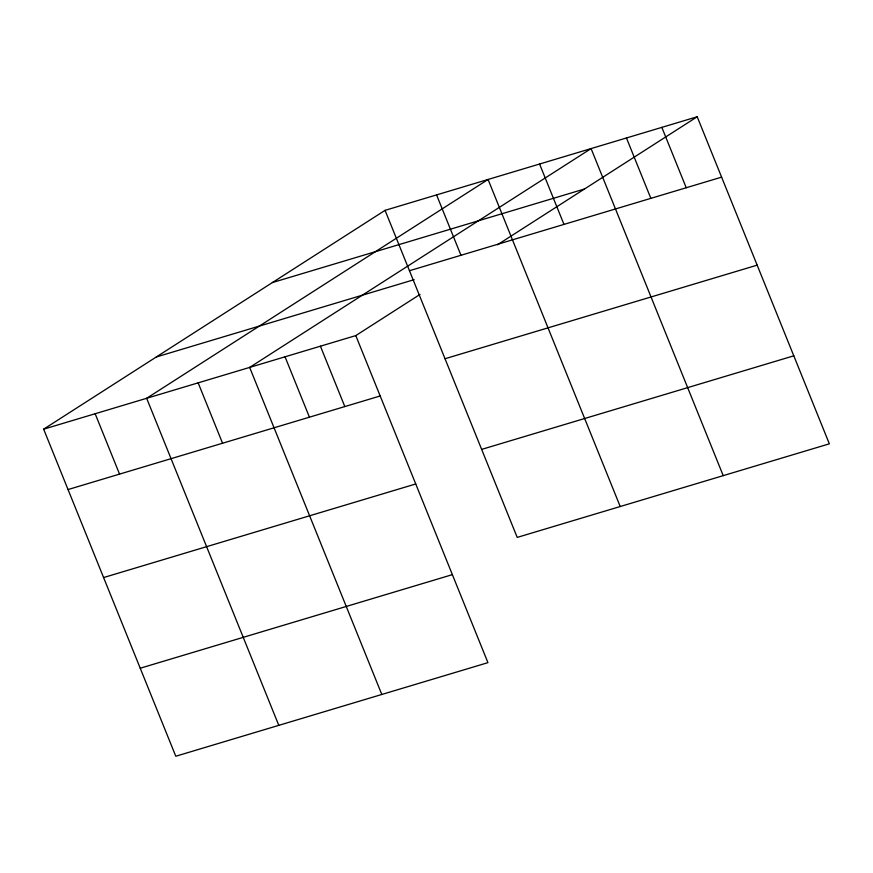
<?xml version="1.0" encoding="UTF-8"?>
<svg xmlns="http://www.w3.org/2000/svg" width="873" height="873" viewBox="0 0 873 873"><rect width="100%" height="100%" fill="white"/><g stroke="black" fill="none" stroke-linecap="round" stroke-linejoin="round"><path stroke-width="1.31" d="M420.011 294.43L355.791 335.592L487.931 662.651L175.789 756.236L43.65 429.178L385.069 210.349L697.211 116.764L829.35 443.822L517.209 537.408L385.069 210.349M497.479 244.778L697.211 116.764M272.398 282.568L584.539 188.983M409.459 270.728L721.6 177.143M156.322 356.97L414.129 279.666M43.65 429.178L355.791 335.592M445.012 358.738L757.164 265.152M68.039 489.557L380.192 395.971M481.645 449.399L793.797 355.813M103.603 577.555L415.744 483.969M140.237 668.227L452.378 574.641M661.832 127.371L686.233 187.75M626.454 137.978L650.854 198.357M723.215 475.643L591.086 148.585L249.667 367.413L381.807 694.471M539.579 164.026L563.969 224.405M620.212 506.526L488.072 179.467L146.653 398.295L278.793 725.354M436.565 194.908L460.966 255.287M320.424 346.199L344.813 406.578M285.045 356.806L309.435 417.185M198.16 382.854L222.56 443.233M95.157 413.737L119.546 474.115"/></g></svg>
